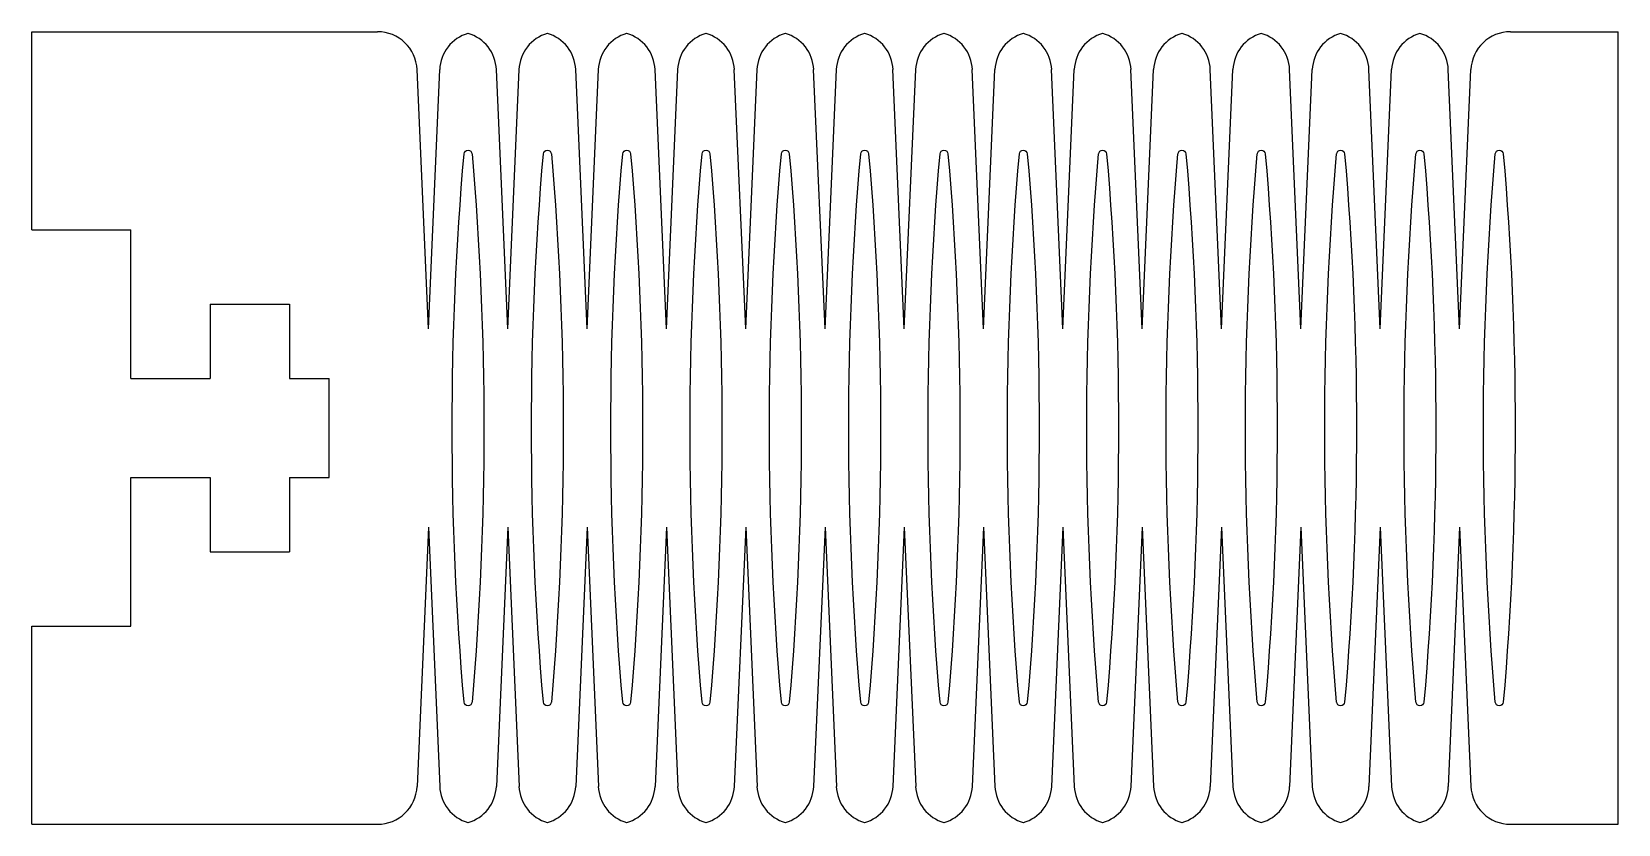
# Model space of a CAD drawing. Extents: x 0 to 2, y 0 to 1.
import ezdxf

# ---------------------------------------------------------------- set-up
doc = ezdxf.new("R2010")
doc.units = 0
doc.layers.add('VISIBLE', color=7, linetype='CONTINUOUS')

msp = doc.modelspace()

# ---------------------------------------------------------------- linework, layer by layer
at = {"layer": 'VISIBLE'}
for p, q in [((0, 1), (0.4358, 1)), ((0, 0.75), (0, 1)), ((1.8642, 1), (2, 1)), ((2, 0), (2, 1)), ((0.5, 0.625), (0.4857, 0.9522)), ((0.5, 0.625), (0.5143, 0.9522)), ((0.6, 0.625), (0.5857, 0.9522)), ((0.6, 0.625), (0.6143, 0.9522)), ((0.7, 0.625), (0.6857, 0.9522)), ((0.7, 0.625), (0.7143, 0.9522)), ((0.8, 0.625), (0.7857, 0.9522)), ((0.8, 0.625), (0.8143, 0.9522)), ((0.9, 0.625), (0.8857, 0.9522)), ((0.9, 0.625), (0.9143, 0.9522)), ((1, 0.625), (0.9857, 0.9522)), ((1, 0.625), (1.0143, 0.9522)), ((1.1, 0.625), (1.0857, 0.9522)), ((1.1, 0.625), (1.1143, 0.9522)), ((1.2, 0.625), (1.1857, 0.9522)), ((1.2, 0.625), (1.2143, 0.9522)), ((1.3, 0.625), (1.2857, 0.9522)), ((1.3, 0.625), (1.3143, 0.9522)), ((1.4, 0.625), (1.3857, 0.9522)), ((1.4, 0.625), (1.4143, 0.9522)), ((1.5, 0.625), (1.4857, 0.9522)), ((1.5, 0.625), (1.5143, 0.9522)), ((1.6, 0.625), (1.5857, 0.9522)), ((1.6, 0.625), (1.6143, 0.9522)), ((1.7, 0.625), (1.6857, 0.9522)), ((1.7, 0.625), (1.7143, 0.9522)), ((1.8, 0.625), (1.7857, 0.9522)), ((1.8, 0.625), (1.8143, 0.9522)), ((0, 0.75), (0.125, 0.75)), ((0.125, 0.5625), (0.125, 0.75)), ((0.225, 0.6563), (0.225, 0.5625)), ((0.225, 0.6563), (0.325, 0.6563)), ((0.325, 0.6563), (0.325, 0.5625)), ((0.125, 0.5625), (0.225, 0.5625)), ((0.325, 0.5625), (0.375, 0.5625)), ((0.375, 0.4375), (0.375, 0.5625)), ((0.125, 0.4375), (0.225, 0.4375)), ((0.125, 0.25), (0.125, 0.4375)), ((0.225, 0.4375), (0.225, 0.3438)), ((0.325, 0.4375), (0.375, 0.4375)), ((0.325, 0.4375), (0.325, 0.3438)), ((0.5, 0.375), (0.4857, 0.0478)), ((0.5, 0.375), (0.5143, 0.0478)), ((0.6, 0.375), (0.5857, 0.0478)), ((0.6, 0.375), (0.6143, 0.0478)), ((0.7, 0.375), (0.6857, 0.0478)), ((0.7, 0.375), (0.7143, 0.0478)), ((0.8, 0.375), (0.7857, 0.0478)), ((0.8, 0.375), (0.8143, 0.0478)), ((0.9, 0.375), (0.8857, 0.0478)), ((0.9, 0.375), (0.9143, 0.0478)), ((1, 0.375), (0.9857, 0.0478)), ((1, 0.375), (1.0143, 0.0478)), ((1.1, 0.375), (1.0857, 0.0478)), ((1.1, 0.375), (1.1143, 0.0478)), ((1.2, 0.375), (1.1857, 0.0478)), ((1.2, 0.375), (1.2143, 0.0478)), ((1.3, 0.375), (1.2857, 0.0478)), ((1.3, 0.375), (1.3143, 0.0478)), ((1.4, 0.375), (1.3857, 0.0478)), ((1.4, 0.375), (1.4143, 0.0478)), ((1.5, 0.375), (1.4857, 0.0478)), ((1.5, 0.375), (1.5143, 0.0478)), ((1.6, 0.375), (1.5857, 0.0478)), ((1.6, 0.375), (1.6143, 0.0478)), ((1.7, 0.375), (1.6857, 0.0478)), ((1.7, 0.375), (1.7143, 0.0478)), ((1.8, 0.375), (1.7857, 0.0478)), ((1.8, 0.375), (1.8143, 0.0478)), ((0.225, 0.3438), (0.325, 0.3438)), ((0, 0.25), (0.125, 0.25)), ((0, 0), (0, 0.25)), ((0, 0), (0.4358, 0)), ((1.8642, 0), (2, 0))]:
    msp.add_line(p, q, dxfattribs=at)
for centre, start, end in [((0.4358, 0.95), 2.5, 90), ((1.8642, 0.95), 90, 177.5), ((0.5642, 0.95), 106.5438, 177.5), ((0.5358, 0.95), 2.5, 73.4562), ((0.6642, 0.95), 106.5438, 177.5), ((0.6358, 0.95), 2.5, 73.4562), ((0.7642, 0.95), 106.5438, 177.5), ((0.7358, 0.95), 2.5, 73.4562), ((0.8642, 0.95), 106.5438, 177.5), ((0.8358, 0.95), 2.5, 73.4562), ((0.9642, 0.95), 106.5438, 177.5), ((0.9358, 0.95), 2.5, 73.4562), ((1.0642, 0.95), 106.5438, 177.5), ((1.0358, 0.95), 2.5, 73.4562), ((1.1642, 0.95), 106.5438, 177.5), ((1.1358, 0.95), 2.5, 73.4562), ((1.2642, 0.95), 106.5438, 177.5), ((1.2358, 0.95), 2.5, 73.4562), ((1.3642, 0.95), 106.5438, 177.5), ((1.3358, 0.95), 2.5, 73.4562), ((1.4642, 0.95), 106.5438, 177.5), ((1.4358, 0.95), 2.5, 73.4562), ((1.5642, 0.95), 106.5438, 177.5), ((1.5358, 0.95), 2.5, 73.4562), ((1.6642, 0.95), 106.5438, 177.5), ((1.6358, 0.95), 2.5, 73.4562), ((1.7642, 0.95), 106.5438, 177.5), ((1.7358, 0.95), 2.5, 73.4562), ((0.4358, 0.05), 270, 357.5), ((0.5642, 0.05), 182.5, 253.4562), ((0.5358, 0.05), 286.5438, 357.5), ((0.6642, 0.05), 182.5, 253.4562), ((0.6358, 0.05), 286.5438, 357.5), ((0.7642, 0.05), 182.5, 253.4562), ((0.7358, 0.05), 286.5438, 357.5), ((0.8642, 0.05), 182.5, 253.4562), ((0.8358, 0.05), 286.5438, 357.5), ((0.9642, 0.05), 182.5, 253.4562), ((0.9358, 0.05), 286.5438, 357.5), ((1.0642, 0.05), 182.5, 253.4562), ((1.0358, 0.05), 286.5438, 357.5), ((1.1642, 0.05), 182.5, 253.4562), ((1.1358, 0.05), 286.5438, 357.5), ((1.2642, 0.05), 182.5, 253.4562), ((1.2358, 0.05), 286.5438, 357.5), ((1.3642, 0.05), 182.5, 253.4562), ((1.3358, 0.05), 286.5438, 357.5), ((1.4642, 0.05), 182.5, 253.4562), ((1.4358, 0.05), 286.5438, 357.5), ((1.5642, 0.05), 182.5, 253.4562), ((1.5358, 0.05), 286.5438, 357.5), ((1.6642, 0.05), 182.5, 253.4562), ((1.6358, 0.05), 286.5438, 357.5), ((1.7642, 0.05), 182.5, 253.4562), ((1.7358, 0.05), 286.5438, 357.5), ((1.8642, 0.05), 182.5, 270)]:
    msp.add_arc(centre, 0.05, start, end, dxfattribs=at)
at = {"layer": 'VISIBLE', "extrusion": (0, 0, -1)}
for centre, radius, start, end in [((-4.53, 0.5), 4, 355.04, 4.96), ((-0.55, 0.8454), 0.005, 4.96, 175.04), ((3.43, 0.5), 4, 175.04, 184.96), ((-4.63, 0.5), 4, 355.04, 4.96), ((-0.65, 0.8454), 0.005, 4.96, 175.04), ((3.33, 0.5), 4, 175.04, 184.96), ((-4.73, 0.5), 4, 355.04, 4.96), ((-0.75, 0.8454), 0.005, 4.96, 175.04), ((3.23, 0.5), 4, 175.04, 184.96), ((-4.83, 0.5), 4, 355.04, 4.96), ((-0.85, 0.8454), 0.005, 4.96, 175.04), ((3.13, 0.5), 4, 175.04, 184.96), ((-4.93, 0.5), 4, 355.04, 4.96), ((-0.95, 0.8454), 0.005, 4.96, 175.04), ((3.03, 0.5), 4, 175.04, 184.96), ((-5.03, 0.5), 4, 355.04, 4.96), ((-1.05, 0.8454), 0.005, 4.96, 175.04), ((2.93, 0.5), 4, 175.04, 184.96), ((-5.13, 0.5), 4, 355.04, 4.96), ((-1.15, 0.8454), 0.005, 4.96, 175.04), ((2.83, 0.5), 4, 175.04, 184.96), ((-5.23, 0.5), 4, 355.04, 4.96), ((-1.25, 0.8454), 0.005, 4.96, 175.04), ((2.73, 0.5), 4, 175.04, 184.96), ((-5.33, 0.5), 4, 355.04, 4.96), ((-1.35, 0.8454), 0.005, 4.96, 175.04), ((2.63, 0.5), 4, 175.04, 184.96), ((-5.43, 0.5), 4, 355.04, 4.96), ((-1.45, 0.8454), 0.005, 4.96, 175.04), ((2.53, 0.5), 4, 175.04, 184.96), ((-5.53, 0.5), 4, 355.04, 4.96), ((-1.55, 0.8454), 0.005, 4.96, 175.04), ((2.43, 0.5), 4, 175.04, 184.96), ((-5.63, 0.5), 4, 355.04, 4.96), ((-1.65, 0.8454), 0.005, 4.96, 175.04), ((2.33, 0.5), 4, 175.04, 184.96), ((-5.73, 0.5), 4, 355.04, 4.96), ((-1.75, 0.8454), 0.005, 4.96, 175.04), ((2.23, 0.5), 4, 175.04, 184.96), ((-5.83, 0.5), 4, 355.04, 4.96), ((-1.85, 0.8454), 0.005, 4.96, 175.04), ((2.13, 0.5), 4, 175.04, 184.96), ((-0.55, 0.1546), 0.005, 184.96, 355.04), ((-0.65, 0.1546), 0.005, 184.96, 355.04), ((-0.75, 0.1546), 0.005, 184.96, 355.04), ((-0.85, 0.1546), 0.005, 184.96, 355.04), ((-0.95, 0.1546), 0.005, 184.96, 355.04), ((-1.05, 0.1546), 0.005, 184.96, 355.04), ((-1.15, 0.1546), 0.005, 184.96, 355.04), ((-1.25, 0.1546), 0.005, 184.96, 355.04), ((-1.35, 0.1546), 0.005, 184.96, 355.04), ((-1.45, 0.1546), 0.005, 184.96, 355.04), ((-1.55, 0.1546), 0.005, 184.96, 355.04), ((-1.65, 0.1546), 0.005, 184.96, 355.04), ((-1.75, 0.1546), 0.005, 184.96, 355.04), ((-1.85, 0.1546), 0.005, 184.96, 355.04)]:
    msp.add_arc(centre, radius, start, end, dxfattribs=at)

doc.saveas('drawing.dxf')
